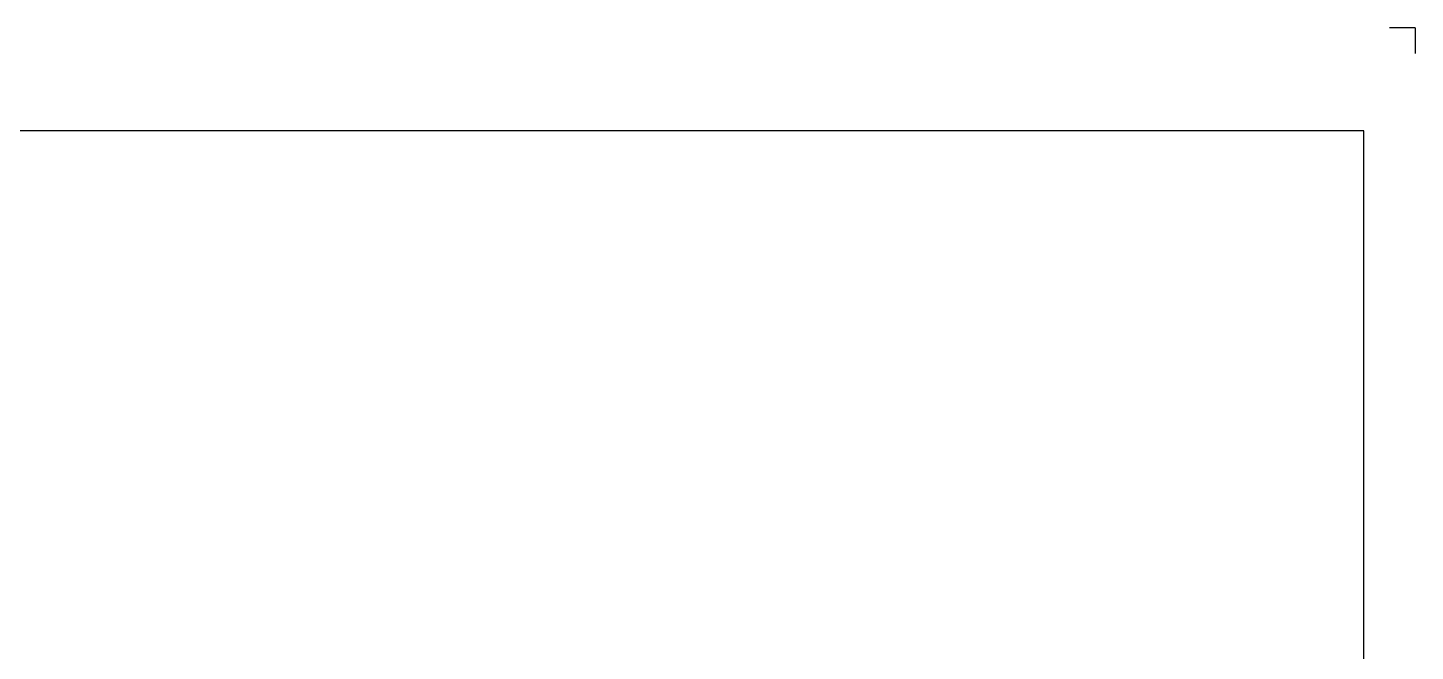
# Model space of a CAD drawing. Extents: x -681219 to -550379, y -242630 to -158199.
# Drawn here: x -630639 to -615824, y -203032 to -196375 of the extents above; entities that cross this region are included whole.
import ezdxf
from ezdxf.enums import TextEntityAlignment as Align

# ---------------------------------------------------------------- set-up
doc = ezdxf.new("R2010")
doc.units = 0
doc.header["$LTSCALE"] = 1000
doc.layers.get('0').update_dxf_attribs({"linetype": 'CONTINUOUS'})
doc.styles.add('ISOCP', font='isocp.shx', dxfattribs={"bigfont": 'gbcbig.shx'})

# ---------------------------------------------------------------- blocks, each defined once
blk = doc.blocks.new('宠物食品标准A0')
at = {"color": 0}
for q in [(1184, 841), (1189, 836)]:
    blk.add_line((1189, 841), q, dxfattribs=at)
blk.add_lwpolyline([(20, 821), (20, 10), (1179, 10), (1179, 821)], close=True, dxfattribs=at)
at = {"style": 'ISOCP', "flags": 8}
for tag, height, p in [('建设单位', 6, (1109, 98)), ('项目名称', 6, (1109, 82)), ('设计', 6, (894, 66)), ('审定', 6, (974, 66)), ('设计阶段', 6, (1164, 66)), ('图纸名称1', 10, (1059, 58)), ('制图', 6, (894, 50)), ('审核', 6, (974, 50)), ('图别', 6, (1164, 50)), ('图纸名称2', 10, (1059, 42)), ('校核', 6, (894, 34)), ('设计号', 6, (974, 34)), ('图号', 4, (1164, 34)), ('图纸名称3', 10, (1059, 26)), ('比例', 6, (974, 18)), ('版本号', 6, (1164, 18)), ('日期', 6, (894, 18))]:
    blk.add_attdef(tag, text='', height=height, dxfattribs=at).set_placement(p, align=Align.MIDDLE_CENTER)

msp = doc.modelspace()

# ---------------------------------------------------------------- block references
at = {"xscale": 55, "yscale": 55, "zscale": 55}
msp.add_blockref('宠物食品标准A0', (-681219.1158, -242629.5392), dxfattribs=at)

doc.saveas('drawing.dxf')
